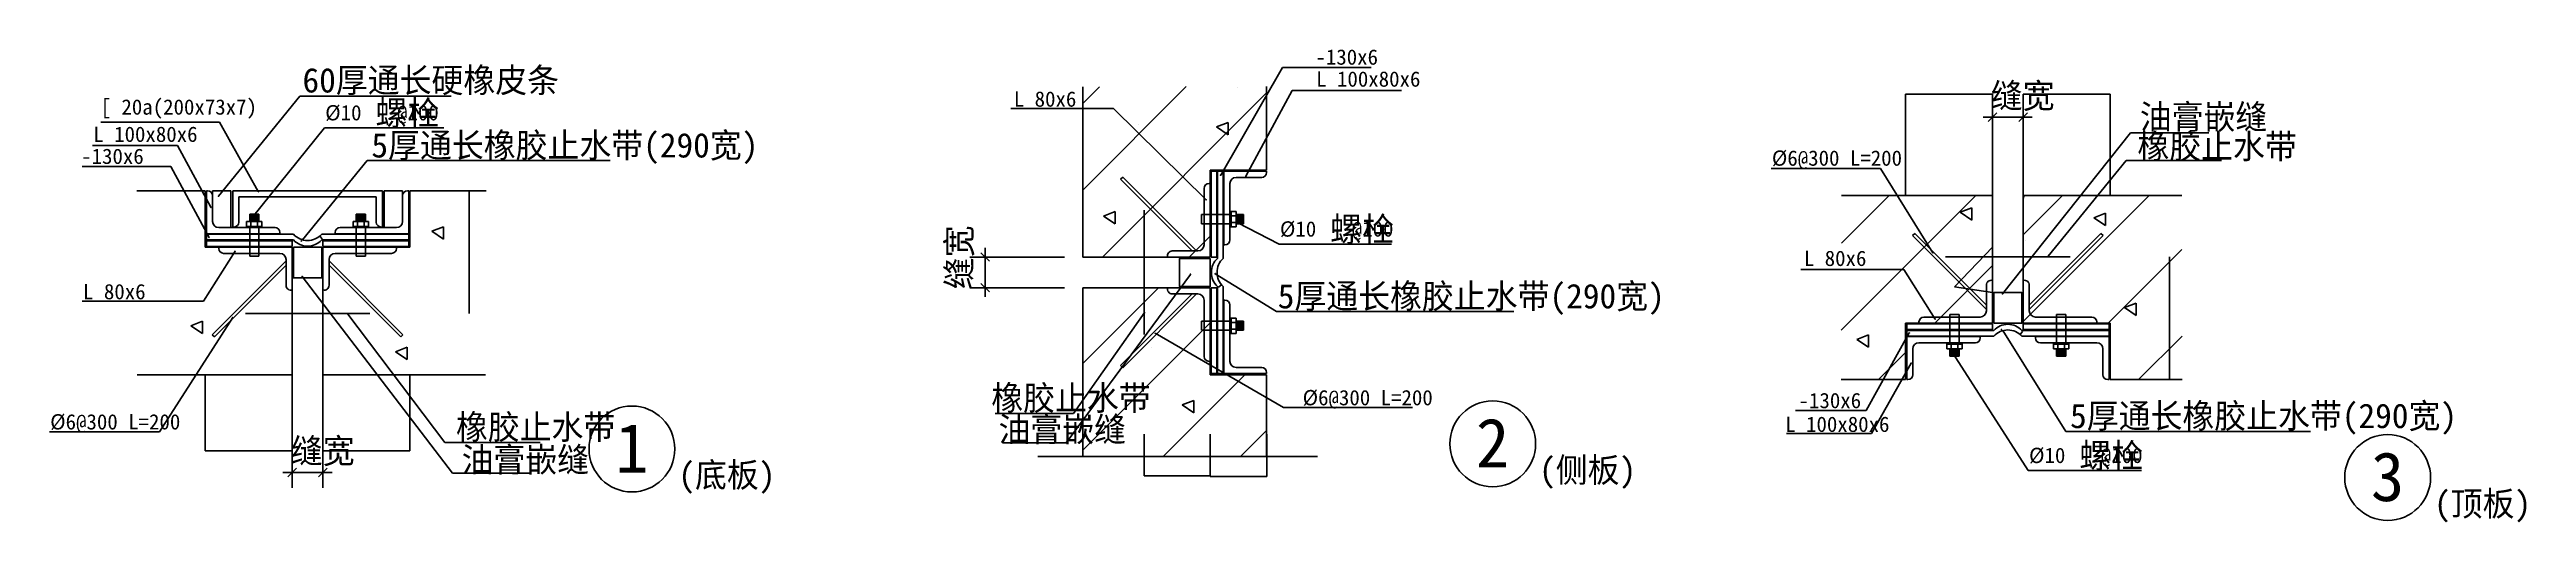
# Model space of a CAD drawing. Header units: metres. Extents: x 159983 to 200385, y -170435 to -162722.
import ezdxf

# ---------------------------------------------------------------- set-up
doc = ezdxf.new("R2010")
doc.units = ezdxf.units.M
for name, color, linetype in [('PUB_DIM', 3, 'Continuous'), ('TEXT', 7, 'Continuous'), ('TUKUANG', 253, 'Continuous'), ('WALL', 255, 'Continuous'), ('WINDOW', 2, 'Continuous')]:
    doc.layers.add(name, color=color, linetype=linetype)
doc.dimstyles.get("Standard").update_dxf_attribs({"dimtxt": 2.5, "dimasz": 2.5, "dimexe": 1.25, "dimexo": 0.625, "dimtad": 1, "dimcen": 2.5, "dimazin": 3, "dimtfac": 1, "dimtmove": 0, "dimatfit": 3})

# ---------------------------------------------------------------- blocks, each defined once
blk = doc.blocks.new('_DIMX')
blk.add_line((-150, 0), (150, 0))
blk.add_lwpolyline([(-70, -70), (70, 70)])
blk = doc.blocks.new('*D1')
for p, q in [((192174.28, -165104.38), (192174.28, -163448.44)), ((192174.53, -163448.44), (192882.78, -163448.44)), ((192885.78, -163448.44), (193594.03, -163448.44)), ((193594.28, -165104.38), (193594.28, -163448.44))]:
    blk.add_line(p, q)
at = {"layer": 'Defpoints'}
for p in [(192174.28, -163448.44), (192174.28, -165104.38), (193594.28, -165104.38)]:
    blk.add_point(p, dxfattribs=at)
at = {"layer": 'PUB_DIM', "insert": (192884.28, -163448.44), "char_height": 1, "attachment_point": 5}
blk.add_mtext('140', dxfattribs=at)
blk = doc.blocks.new('*D2')
for p, q in [((176835.7, -164685.79), (176835.7, -165395.79)), ((176835.45, -165395.79), (176835.2, -165395.79)), ((176835.7, -166105.79), (176835.7, -165395.79)), ((176835.7, -165395.79), (176835.7, -165395.79)), ((176835.95, -165395.79), (176836.2, -165395.79))]:
    blk.add_line(p, q)
at = {"layer": 'Defpoints'}
for p in [(176835.7, -164685.79), (176835.7, -165395.79), (176835.7, -166105.79)]:
    blk.add_point(p, dxfattribs=at)
at = {"layer": 'PUB_DIM', "insert": (176835.7, -165394.665), "char_height": 1, "attachment_point": 5}
blk.add_mtext('140', dxfattribs=at)
blk = doc.blocks.new('*D3')
for p, q in [((166829.27, -165022.26), (166829.27, -165484.11)), ((166829.02, -165484.11), (166828.77, -165484.11)), ((166829.27, -165945.96), (166829.27, -165484.11)), ((166829.27, -165484.11), (166829.27, -165484.11)), ((166829.52, -165484.11), (166829.77, -165484.11))]:
    blk.add_line(p, q)
at = {"layer": 'Defpoints'}
for p in [(166829.27, -165022.26), (166829.27, -165484.11), (166829.27, -165945.96)]:
    blk.add_point(p, dxfattribs=at)
at = {"layer": 'PUB_DIM', "insert": (166829.27, -165482.985), "char_height": 1, "attachment_point": 5}
blk.add_mtext('90', dxfattribs=at)
blk = doc.blocks.new('*D4')
for p, q in [((177835.7, -168994.7), (177835.7, -169674.39)), ((178915.7, -168994.7), (178915.7, -169674.39)), ((178374.2, -169674.39), (177835.45, -169674.39)), ((178915.95, -169674.39), (178377.2, -169674.39))]:
    blk.add_line(p, q)
at = {"layer": 'Defpoints'}
for p in [(177835.7, -168994.7), (178915.7, -168994.7), (178915.7, -169674.39)]:
    blk.add_point(p, dxfattribs=at)
at = {"layer": 'PUB_DIM', "insert": (178375.7, -169674.39), "char_height": 1, "attachment_point": 5}
blk.add_mtext('110', dxfattribs=at)
blk = doc.blocks.new('*D5')
for p, q in [((162520.35, -168025.96), (162520.35, -169268.02)), ((163940.35, -168025.96), (163940.35, -169268.02)), ((162520.6, -169268.02), (163228.85, -169268.02)), ((163231.85, -169268.02), (163940.1, -169268.02))]:
    blk.add_line(p, q)
at = {"layer": 'Defpoints'}
for p in [(162520.35, -168025.96), (163940.35, -168025.96), (162520.35, -169268.02)]:
    blk.add_point(p, dxfattribs=at)
at = {"layer": 'PUB_DIM', "insert": (163230.35, -169268.02), "char_height": 1, "attachment_point": 5}
blk.add_mtext('140', dxfattribs=at)
blk = doc.blocks.new('*D6')
for p, q in [((164440.35, -168025.96), (164440.35, -169268.02)), ((165860.35, -168025.96), (165860.35, -169268.02)), ((164440.6, -169268.02), (165148.85, -169268.02)), ((165151.85, -169268.02), (165860.1, -169268.02))]:
    blk.add_line(p, q)
at = {"layer": 'Defpoints'}
for p in [(164440.35, -168025.96), (165860.35, -168025.96), (164440.35, -169268.02)]:
    blk.add_point(p, dxfattribs=at)
at = {"layer": 'PUB_DIM', "insert": (165150.35, -169268.02), "char_height": 1, "attachment_point": 5}
blk.add_mtext('140', dxfattribs=at)
blk = doc.blocks.new('*D7')
for p, q in [((166829.27, -165945.96), (166829.27, -166485.96)), ((166829.02, -166485.96), (166828.77, -166485.96)), ((166829.27, -167025.96), (166829.27, -166485.96)), ((166829.27, -166485.96), (166829.27, -166485.96)), ((166829.52, -166485.96), (166829.77, -166485.96))]:
    blk.add_line(p, q)
at = {"layer": 'Defpoints'}
for p in [(166829.27, -165945.96), (166829.27, -166485.96), (166829.27, -167025.96)]:
    blk.add_point(p, dxfattribs=at)
at = {"layer": 'PUB_DIM', "insert": (166829.27, -166484.835), "char_height": 1, "attachment_point": 5}
blk.add_mtext('110', dxfattribs=at)
blk = doc.blocks.new('*D8')
for p, q in [((176835.7, -166605.79), (176835.7, -167315.79)), ((176835.45, -167315.79), (176835.2, -167315.79)), ((176835.7, -168025.79), (176835.7, -167315.79)), ((176835.7, -167315.79), (176835.7, -167315.79)), ((176835.95, -167315.79), (176836.2, -167315.79))]:
    blk.add_line(p, q)
at = {"layer": 'Defpoints'}
for p in [(176835.7, -166605.79), (176835.7, -167315.79), (176835.7, -168025.79)]:
    blk.add_point(p, dxfattribs=at)
at = {"layer": 'PUB_DIM', "insert": (176835.7, -167314.665), "char_height": 1, "attachment_point": 5}
blk.add_mtext('140', dxfattribs=at)
blk = doc.blocks.new('*D9')
for p, q in [((178915.7, -168994.7), (178915.7, -169685.77)), ((179839.4, -168994.7), (179839.4, -169685.77)), ((179376.55, -169685.77), (178915.45, -169685.77)), ((179839.65, -169685.77), (179378.55, -169685.77))]:
    blk.add_line(p, q)
at = {"layer": 'Defpoints'}
for p in [(178915.7, -168994.7), (179839.4, -168994.7), (179839.4, -169685.77)]:
    blk.add_point(p, dxfattribs=at)
at = {"layer": 'PUB_DIM', "insert": (179377.55, -169685.77), "char_height": 1, "attachment_point": 5}
blk.add_mtext('90', dxfattribs=at)
blk = doc.blocks.new('*D10')
for p, q in [((190254.28, -165104.38), (190254.28, -163448.44)), ((190254.53, -163448.44), (190962.78, -163448.44)), ((190965.78, -163448.44), (191674.03, -163448.44)), ((191674.28, -165104.38), (191674.28, -163448.44))]:
    blk.add_line(p, q)
at = {"layer": 'Defpoints'}
for p in [(190254.28, -163448.44), (190254.28, -165104.38), (191674.28, -165104.38)]:
    blk.add_point(p, dxfattribs=at)
at = {"layer": 'PUB_DIM', "insert": (190964.28, -163448.44), "char_height": 1, "attachment_point": 5}
blk.add_mtext('140', dxfattribs=at)
blk = doc.blocks.new('*D11')
for p, q in [((194563.19, -166104.38), (194563.19, -166647.26)), ((194562.94, -166647.26), (194562.69, -166647.26)), ((194563.19, -167184.38), (194563.19, -166647.26)), ((194563.19, -166647.26), (194563.19, -166647.26)), ((194563.44, -166647.26), (194563.69, -166647.26))]:
    blk.add_line(p, q)
at = {"layer": 'Defpoints'}
for p in [(194563.19, -166104.38), (194563.19, -166647.26), (194563.19, -167184.38)]:
    blk.add_point(p, dxfattribs=at)
at = {"layer": 'PUB_DIM', "insert": (194563.19, -166646.135), "char_height": 1, "attachment_point": 5}
blk.add_mtext('110', dxfattribs=at)
blk = doc.blocks.new('*D12')
for p, q in [((194563.19, -167184.38), (194563.19, -167695.09)), ((194562.94, -167695.09), (194562.69, -167695.09)), ((194563.19, -168108.08), (194563.19, -167695.09)), ((194563.19, -167695.09), (194563.19, -167695.09)), ((194563.44, -167695.09), (194563.69, -167695.09))]:
    blk.add_line(p, q)
at = {"layer": 'Defpoints'}
for p in [(194563.19, -167184.38), (194563.19, -167695.09), (194563.19, -168108.08)]:
    blk.add_point(p, dxfattribs=at)
at = {"layer": 'PUB_DIM', "insert": (194563.19, -167693.965), "char_height": 1, "attachment_point": 5}
blk.add_mtext('90', dxfattribs=at)

msp = doc.modelspace()

# ---------------------------------------------------------------- linework, layer by layer
for p, q in [((176835.7, -165015.32), (178525, -163326.01)), ((176835.7, -163601.11), (177108.11, -163328.7)), ((177158.2, -166107.03), (179835.7, -163429.53)), ((179363.89, -163335.67), (179363.89, -163335.67)), ((191674.28, -164804.38), (191674.28, -163575.38)), ((192174.28, -164804.38), (192174.28, -163575.38)), ((177744.42, -163942.02), (177744.42, -163942.02)), ((179017.63, -163982.46), (179207.28, -163909.66)), ((179017.63, -163982.46), (179207.28, -164110.38)), ((179207.28, -163909.66), (179207.28, -164110.38)), ((191675.28, -163825.38), (192173.28, -163825.38)), ((189207.41, -167298.19), (191401.22, -165104.38)), ((189210.09, -165881.29), (189987.01, -165104.38)), ((192175.52, -167158.51), (194229.65, -165104.38)), ((192175.52, -165744.29), (192815.43, -165104.38)), ((192175.52, -165111.33), (192186.06, -165107.29)), ((192175.52, -165148.95), (192188.16, -165111.28)), ((166218.41, -165685.84), (166408.06, -165613.04)), ((166408.06, -165613.04), (166408.06, -165813.76)), ((177172.99, -165437.78), (177362.64, -165364.98)), ((177173, -165437.78), (177362.64, -165565.7)), ((177362.65, -165364.98), (177362.64, -165565.7)), ((191145.93, -165376.07), (191335.58, -165303.27)), ((191145.93, -165376.07), (191335.58, -165503.99)), ((191335.58, -165303.27), (191335.58, -165503.99)), ((193327.22, -165463.77), (193516.87, -165390.97)), ((193327.22, -165463.77), (193516.87, -165591.69)), ((193516.87, -165390.98), (193516.87, -165591.69)), ((166218.41, -165685.84), (166408.06, -165813.76)), ((178572.41, -166107.03), (178915.7, -165763.75)), ((191057.03, -166590.64), (191675.52, -165946.05)), ((192208.14, -165834.65), (192208.14, -165834.65)), ((193563.86, -167184.38), (194764.86, -165983.38)), ((176535.7, -166105.79), (174993.38, -166105.79)), ((175243.38, -166106.79), (175243.38, -166604.79)), ((190735.43, -167184.38), (191675.52, -166244.29)), ((191145.77, -166389.43), (191145.77, -166389.43)), ((176535.7, -166605.79), (174993.38, -166605.79)), ((176835.7, -167843.75), (178072.41, -166607.03)), ((191057.03, -166590.64), (191675.52, -166686.56)), ((193828.19, -166929.91), (194017.84, -166857.11)), ((194017.84, -166857.11), (194017.84, -167057.83)), ((162286.28, -167227.06), (162475.93, -167154.26)), ((162286.28, -167227.06), (162475.93, -167354.97)), ((162475.93, -167154.26), (162475.93, -167354.97)), ((176835.7, -169257.96), (178915.7, -167177.96)), ((193828.19, -166929.91), (194017.84, -167057.83)), ((165625.49, -167650.52), (165815.14, -167577.72)), ((165625.49, -167650.52), (165815.14, -167778.44)), ((165815.14, -167577.72), (165815.14, -167778.44)), ((177949.51, -167579.1), (177949.51, -167579.1)), ((189464.12, -167450.11), (189653.77, -167377.31)), ((189464.12, -167450.11), (189653.77, -167578.03)), ((189653.77, -167377.31), (189653.77, -167578.03)), ((189815.43, -168104.38), (190255.52, -167664.29)), ((194058.07, -168104.38), (194768.54, -167393.91)), ((178147.38, -169360.49), (179480.84, -168027.03)), ((163940.35, -168325.96), (163940.35, -169868.28)), ((164440.35, -168325.96), (164440.35, -169868.28)), ((178459.38, -168518.22), (178649.04, -168445.42)), ((178649.04, -168445.42), (178649.04, -168646.14)), ((178459.39, -168518.22), (178649.04, -168646.14)), ((179409.51, -169360.49), (179835.7, -168934.3)), ((163941.35, -169618.28), (164439.35, -169618.28))]:
    msp.add_line(p, q)
at = {"layer": 'TEXT'}
for p, q in [((179087.5, -164770.95), (180095, -163012.93)), ((180095, -163012.93), (181541.9, -163012.93)), ((162738.1, -165115.3), (164065.73, -163480.55)), ((164065.73, -163480.55), (166533.11, -163480.55)), ((179498.17, -164787.16), (180254.23, -163387.59)), ((180254.23, -163387.59), (182037.62, -163387.59)), ((162755.98, -163907.41), (160821.6, -163907.41)), ((163386.36, -165035.94), (162755.98, -163907.41)), ((163292.93, -165454.14), (164465.41, -164000.78)), ((164465.41, -164000.78), (166415.71, -164000.78)), ((177339.53, -163682.02), (175662.94, -163682.02)), ((178850.32, -165173.86), (177339.53, -163682.02)), ((162070.32, -164288.09), (160683.84, -164288.09)), ((162615.03, -165292.88), (162070.32, -164288.09)), ((191839.88, -166706.15), (193927.18, -164080.86)), ((193927.18, -164080.86), (195204.74, -164080.86)), ((161963.26, -164631.65), (160516.55, -164631.65)), ((162584.17, -165786.84), (161963.26, -164631.65)), ((164107.65, -165824.23), (165161.41, -164528.92)), ((165161.41, -164528.92), (169127.68, -164528.92)), ((189849.16, -164662.25), (188064.75, -164662.25)), ((190703.85, -166037.84), (189849.16, -164662.25)), ((192583.09, -166090.69), (193857.43, -164529.05)), ((193857.43, -164529.05), (195410.42, -164529.05)), ((179352.39, -165542.36), (180037.99, -165896.65)), ((163008.42, -166011.34), (162492.67, -166823.08)), ((180037.99, -165896.65), (181870.01, -165896.65)), ((164105.96, -166424.2), (166553.41, -169630.28)), ((178594.35, -166389.26), (176565.21, -169135.47)), ((178996.07, -166377.59), (179995.51, -166991.51)), ((190226.6, -166307.26), (188550.01, -166307.26)), ((190742.35, -167119), (190226.6, -166307.26)), ((162492.67, -166823.08), (160512.45, -166823.08)), ((162969.92, -167092.51), (161776.93, -168956.42)), ((164849.16, -167039.66), (166430.71, -169131.43)), ((177851.15, -167004.72), (176685.35, -168657.7)), ((179995.51, -166991.51), (183867.31, -166991.51)), ((178014.79, -167349.09), (180110.19, -168562.15)), ((190318.1, -167343.5), (189612.8, -168610.3)), ((191841.58, -167306.12), (192868.98, -168952.97)), ((190348.95, -167837.46), (189700.23, -168981.64)), ((191026.86, -167676.2), (192257.15, -169589.56)), ((176685.35, -168657.7), (175406.56, -168657.7)), ((180110.19, -168562.15), (182212.58, -168562.15)), ((189612.8, -168610.3), (188463.29, -168610.3)), ((161776.93, -168956.42), (159982.71, -168956.42)), ((166430.71, -169131.43), (167984.56, -169131.43)), ((176565.21, -169135.47), (175529.39, -169135.47)), ((189700.23, -168981.64), (188314.5, -168981.64)), ((192868.98, -168952.97), (196864.86, -168952.97)), ((166553.41, -169630.28), (167845.15, -169630.28)), ((192257.15, -169589.56), (194102.89, -169589.56))]:
    msp.add_line(p, q, dxfattribs=at)
for points in [[(183522.91, -169852.31, 1), (183522.91, -168452.31, 1), (183522.91, -169852.31)], [(169482.62, -169936.48, 1), (169482.62, -168536.48, 1), (169482.62, -169936.48)], [(198121.11, -170401.43, 1), (198121.11, -169001.43, 1), (198121.11, -170401.43)]]:
    msp.add_lwpolyline(points, format="xyb", close=True, dxfattribs=at)
at = {"layer": 'WALL'}
for p, q in [((176835.7, -166107.03), (176835.7, -163329.21)), ((179835.7, -163323.53), (179835.7, -164687.03)), ((178915.7, -164687.03), (178915.7, -166107.03)), ((179835.7, -164687.03), (178915.7, -164687.03)), ((161404.7, -165025.96), (162521.59, -165025.96)), ((162521.59, -165025.96), (162521.59, -165945.96)), ((165861.59, -165025.96), (165861.59, -165945.96)), ((167104.36, -165025.96), (165861.59, -165025.96)), ((191675.52, -165104.38), (189211.56, -165104.38)), ((191675.52, -167184.38), (191675.52, -165104.38)), ((192175.52, -165104.38), (194762.57, -165104.38)), ((192175.52, -167184.38), (192175.52, -165104.38)), ((162521.59, -165945.96), (163941.59, -165945.96)), ((163941.59, -165945.96), (163941.59, -168025.96)), ((165861.59, -165945.96), (164441.59, -165945.96)), ((164441.59, -165945.96), (164441.59, -168025.96)), ((178915.7, -166107.03), (176835.7, -166107.03)), ((178915.7, -166607.03), (176835.7, -166607.03)), ((176835.7, -166607.03), (176835.7, -169342.16)), ((178915.7, -168027.03), (178915.7, -166607.03)), ((190255.52, -167184.38), (191675.52, -167184.38)), ((190255.52, -168104.38), (190255.52, -167184.38)), ((193595.52, -167184.38), (192175.52, -167184.38)), ((193595.52, -168104.38), (193595.52, -167184.38)), ((163941.59, -168025.96), (161410.38, -168025.96)), ((164441.59, -168025.96), (167096.53, -168025.96)), ((179835.7, -168027.03), (178915.7, -168027.03)), ((179835.7, -169349.98), (179835.7, -168027.03)), ((189205.88, -168104.38), (190255.52, -168104.38)), ((194770.4, -168104.38), (193595.52, -168104.38))]:
    msp.add_line(p, q, dxfattribs=at)
at = {"layer": 'WINDOW'}
for p, q in [((177452.74, -164838.39), (177488.1, -164803.03)), ((177452.74, -164838.39), (178621.39, -166007.03)), ((177488.1, -164803.03), (178692.1, -166007.03)), ((178928.94, -164707.03), (178928.94, -166107.03)), ((179020.85, -164707.03), (179020.85, -166107.03)), ((179034.34, -164707.03), (179034.34, -166127.03)), ((179126.25, -164707.03), (179126.25, -166127.03)), ((179135.7, -165907.03), (179135.7, -164707.03)), ((179835.7, -164707.03), (179135.7, -164707.03)), ((179755.7, -164807.03), (179335.7, -164807.03)), ((179835.7, -164727.03), (179835.7, -164707.03)), ((162541.59, -165025.96), (162541.59, -165725.96)), ((162561.59, -165025.96), (162541.59, -165025.96)), ((162641.59, -165416.83), (162641.59, -165025.96)), ((162641.59, -165025.96), (162941.59, -165025.96)), ((162641.59, -165105.96), (162641.59, -165525.96)), ((162941.59, -165625.96), (162941.59, -165025.96)), ((162971.59, -165615.96), (162971.59, -165025.96)), ((162971.59, -165025.96), (164191.59, -165025.96)), ((163071.59, -165125.96), (164191.59, -165125.96)), ((163071.59, -165535.96), (163071.59, -165125.96)), ((165411.59, -165025.96), (164191.59, -165025.96)), ((165311.59, -165125.96), (164191.59, -165125.96)), ((165311.59, -165535.96), (165311.59, -165125.96)), ((165411.59, -165615.96), (165411.59, -165025.96)), ((165441.59, -165625.96), (165441.59, -165025.96)), ((165741.59, -165025.96), (165441.59, -165025.96)), ((165741.59, -165416.83), (165741.59, -165025.96)), ((165741.59, -165105.96), (165741.59, -165525.96)), ((165821.59, -165025.96), (165841.59, -165025.96)), ((165841.59, -165025.96), (165841.59, -165725.96)), ((178815.7, -164987.03), (178815.7, -165907.03)), ((178895.7, -164907.03), (178915.7, -164907.03)), ((178915.7, -164907.03), (178915.7, -166107.03)), ((179235.7, -165827.03), (179235.7, -164907.03)), ((163661.59, -165625.96), (162741.59, -165625.96)), ((162991.59, -165615.96), (162971.59, -165615.96)), ((163197.57, -165525.96), (163197.57, -165625.96)), ((163447.57, -165525.96), (163197.57, -165525.96)), ((163447.57, -165605.96), (163197.57, -165605.96)), ((163397.57, -165405.96), (163247.57, -165417.32)), ((163397.57, -165405.96), (163247.57, -165405.96)), ((163247.57, -165405.96), (163247.57, -165525.96)), ((163397.57, -165421), (163247.57, -165432.37)), ((163397.57, -165436.05), (163247.57, -165447.41)), ((163397.57, -165451.09), (163247.57, -165462.45)), ((163397.57, -165466.13), (163247.57, -165477.5)), ((163397.57, -165481.18), (163247.57, -165492.54)), ((163397.57, -165496.22), (163247.57, -165507.58)), ((163397.57, -165511.26), (163247.57, -165522.63)), ((163247.57, -165625.96), (163247.57, -166089.22)), ((163267.57, -165525.96), (163267.57, -165605.96)), ((163377.57, -165525.96), (163377.57, -165605.96)), ((163397.57, -165405.96), (163397.57, -165525.96)), ((163397.57, -165625.96), (163397.57, -166089.22)), ((163447.57, -165525.96), (163447.57, -165625.96)), ((164721.59, -165625.96), (165641.59, -165625.96)), ((164935.62, -165525.96), (165185.62, -165525.96)), ((164935.62, -165525.96), (164935.62, -165625.96)), ((164935.62, -165605.96), (165185.62, -165605.96)), ((164985.62, -165405.96), (165135.62, -165405.96)), ((164985.62, -165405.96), (164985.62, -165525.96)), ((164985.62, -165405.96), (165135.62, -165417.32)), ((164985.62, -165421), (165135.62, -165432.37)), ((164985.62, -165436.05), (165135.62, -165447.41)), ((164985.62, -165451.09), (165135.62, -165462.45)), ((164985.62, -165466.13), (165135.62, -165477.5)), ((164985.62, -165481.18), (165135.62, -165492.54)), ((164985.62, -165496.22), (165135.62, -165507.58)), ((164985.62, -165511.26), (165135.62, -165522.63)), ((164985.62, -165625.96), (164985.62, -166089.22)), ((165005.62, -165525.96), (165005.62, -165605.96)), ((165115.62, -165525.96), (165115.62, -165605.96)), ((165135.62, -165405.96), (165135.62, -165525.96)), ((165135.62, -165625.96), (165135.62, -166089.22)), ((165185.62, -165525.96), (165185.62, -165625.96)), ((165391.59, -165615.96), (165411.59, -165615.96)), ((178772.43, -165563.01), (178772.43, -165413.01)), ((179235.7, -165413.01), (178772.43, -165413.01)), ((179235.7, -165563.01), (178772.43, -165563.01)), ((179335.7, -165363.01), (179235.7, -165363.01)), ((179335.7, -165613.01), (179235.7, -165613.01)), ((179255.7, -165613.01), (179255.7, -165363.01)), ((179335.7, -165433.01), (179255.7, -165433.01)), ((179335.7, -165543.01), (179255.7, -165543.01)), ((179335.7, -165613.01), (179335.7, -165363.01)), ((179455.7, -165413.01), (179335.7, -165413.01)), ((179455.7, -165563.01), (179335.7, -165563.01)), ((179350.39, -165563.01), (179339.03, -165413.01)), ((179365.44, -165563.01), (179354.07, -165413.01)), ((179380.48, -165563.01), (179369.12, -165413.01)), ((179395.52, -165563.01), (179384.16, -165413.01)), ((179410.57, -165563.01), (179399.2, -165413.01)), ((179425.61, -165563.01), (179414.25, -165413.01)), ((179440.65, -165563.01), (179429.29, -165413.01)), ((179455.7, -165563.01), (179444.33, -165413.01)), ((179455.7, -165563.01), (179455.7, -165413.01)), ((163741.59, -165725.96), (162541.59, -165725.96)), ((162541.59, -165735.4), (163961.59, -165735.4)), ((162541.59, -165827.32), (163961.59, -165827.32)), ((162541.59, -165840.8), (163941.59, -165840.8)), ((162541.59, -165932.72), (163941.59, -165932.72)), ((162741.59, -165945.96), (163941.59, -165945.96)), ((162741.59, -165965.96), (162741.59, -165945.96)), ((162821.59, -166045.96), (163741.59, -166045.96)), ((163741.59, -165705.96), (163741.59, -165725.96)), ((163941.59, -165932.72), (163941.59, -165840.8)), ((163941.59, -166645.96), (163941.59, -165945.96)), ((164430.35, -165810.97), (164391.31, -165763.61)), ((164421.59, -165735.4), (165343.48, -165735.4)), ((164421.59, -165827.32), (165343.48, -165827.32)), ((165841.59, -165840.8), (164441.59, -165840.8)), ((164441.59, -165932.72), (164441.59, -165840.8)), ((165841.59, -165932.72), (164441.59, -165932.72)), ((165641.59, -165945.96), (164441.59, -165945.96)), ((164441.59, -166645.96), (164441.59, -165945.96)), ((164641.59, -165705.96), (164641.59, -165725.96)), ((164641.59, -165725.96), (165841.59, -165725.96)), ((165561.59, -166045.96), (164641.59, -166045.96)), ((165641.59, -165965.96), (165641.59, -165945.96)), ((178295.7, -166007.03), (178715.7, -166007.03)), ((179155.7, -165907.03), (179135.7, -165907.03)), ((190406.88, -165721.43), (190371.52, -165756.78)), ((190371.52, -165756.78), (191575.52, -166960.78)), ((190406.88, -165721.43), (191575.52, -166890.07)), ((193444.16, -165721.43), (192275.52, -166890.07)), ((193479.52, -165756.78), (192275.52, -166960.78)), ((193444.16, -165721.43), (193479.52, -165756.78)), ((162637.59, -167373.56), (163841.59, -166169.56)), ((162672.95, -167408.91), (163841.59, -166240.27)), ((163397.57, -166089.22), (163247.57, -166089.22)), ((163841.59, -166565.96), (163841.59, -166145.96)), ((164541.59, -166565.96), (164541.59, -166145.96)), ((165745.59, -167373.56), (164541.59, -166169.56)), ((165710.24, -167408.91), (164541.59, -166240.27)), ((165135.62, -166089.22), (164985.62, -166089.22)), ((178215.7, -166107.03), (178915.7, -166107.03)), ((178928.94, -166107.03), (179020.85, -166107.03)), ((177452.74, -167875.67), (178621.39, -166707.03)), ((177488.1, -167911.03), (178692.1, -166707.03)), ((178215.7, -166607.03), (178915.7, -166607.03)), ((178295.7, -166707.03), (178715.7, -166707.03)), ((178815.7, -167727.03), (178815.7, -166807.03)), ((178915.7, -167807.03), (178915.7, -166607.03)), ((178928.94, -166607.03), (179020.85, -166607.03)), ((178928.94, -168007.03), (178928.94, -166607.03)), ((179020.85, -168007.03), (179020.85, -166607.03)), ((179034.34, -166587.03), (179034.34, -167508.92)), ((179050.69, -166595.78), (179098.05, -166556.74)), ((179126.25, -166587.03), (179126.25, -167508.92)), ((179155.7, -166807.03), (179135.7, -166807.03)), ((179135.7, -166807.03), (179135.7, -168007.03)), ((191575.52, -166564.38), (191575.52, -166984.38)), ((191675.52, -166484.38), (191675.52, -167184.38)), ((192175.52, -166484.38), (192175.52, -167184.38)), ((192275.52, -166564.38), (192275.52, -166984.38)), ((179235.7, -167151.05), (178772.43, -167151.05)), ((178772.43, -167301.05), (178772.43, -167151.05)), ((179235.7, -166887.03), (179235.7, -167807.03)), ((179335.7, -167101.05), (179235.7, -167101.05)), ((179255.7, -167101.05), (179255.7, -167351.05)), ((179335.7, -167171.05), (179255.7, -167171.05)), ((179335.7, -167101.05), (179335.7, -167351.05)), ((179455.7, -167151.05), (179335.7, -167151.05)), ((179350.39, -167151.05), (179339.03, -167301.05)), ((179365.44, -167151.05), (179354.07, -167301.05)), ((179380.48, -167151.05), (179369.12, -167301.05)), ((179395.52, -167151.05), (179384.16, -167301.05)), ((179410.57, -167151.05), (179399.2, -167301.05)), ((179425.61, -167151.05), (179414.25, -167301.05)), ((179440.65, -167151.05), (179429.29, -167301.05)), ((179455.7, -167151.05), (179444.33, -167301.05)), ((179455.7, -167151.05), (179455.7, -167301.05)), ((190275.52, -167197.63), (191675.52, -167197.63)), ((190475.52, -167164.38), (190475.52, -167184.38)), ((190475.52, -167184.38), (191675.52, -167184.38)), ((190555.52, -167084.38), (191475.52, -167084.38)), ((190981.5, -167504.38), (190981.5, -167041.12)), ((191131.5, -167041.12), (190981.5, -167041.12)), ((191131.5, -167504.38), (191131.5, -167041.12)), ((191675.52, -167197.63), (191675.52, -167289.54)), ((193375.52, -167184.38), (192175.52, -167184.38)), ((193575.52, -167197.63), (192175.52, -167197.63)), ((192175.52, -167197.63), (192175.52, -167289.54)), ((193295.52, -167084.38), (192375.52, -167084.38)), ((192869.54, -167041.12), (192719.54, -167041.12)), ((192719.54, -167504.38), (192719.54, -167041.12)), ((192869.54, -167504.38), (192869.54, -167041.12)), ((193375.52, -167164.38), (193375.52, -167184.38)), ((162672.95, -167408.91), (162637.59, -167373.56)), ((165710.24, -167408.91), (165745.59, -167373.56)), ((179235.7, -167301.05), (178772.43, -167301.05)), ((179335.7, -167351.05), (179235.7, -167351.05)), ((179335.7, -167281.05), (179255.7, -167281.05)), ((179455.7, -167301.05), (179335.7, -167301.05)), ((190275.52, -167289.54), (191675.52, -167289.54)), ((190275.52, -167303.02), (191695.52, -167303.02)), ((190275.52, -167394.94), (191695.52, -167394.94)), ((190275.52, -168104.38), (190275.52, -167404.38)), ((191475.52, -167404.38), (190275.52, -167404.38)), ((190375.52, -168024.38), (190375.52, -167604.38)), ((191395.52, -167504.38), (190475.52, -167504.38)), ((190931.5, -167604.38), (190931.5, -167504.38)), ((191181.5, -167524.38), (190931.5, -167524.38)), ((191181.5, -167604.38), (190931.5, -167604.38)), ((190981.5, -167724.38), (190981.5, -167604.38)), ((191131.5, -167619.08), (190981.5, -167607.72)), ((191131.5, -167634.12), (190981.5, -167622.76)), ((191131.5, -167649.17), (190981.5, -167637.8)), ((191131.5, -167664.21), (190981.5, -167652.85)), ((191131.5, -167679.25), (190981.5, -167667.89)), ((191001.5, -167604.38), (191001.5, -167524.38)), ((191111.5, -167604.38), (191111.5, -167524.38)), ((191131.5, -167724.38), (191131.5, -167604.38)), ((191181.5, -167604.38), (191181.5, -167504.38)), ((191475.52, -167424.38), (191475.52, -167404.38)), ((192164.27, -167319.38), (192125.23, -167366.73)), ((192155.52, -167303.02), (193077.41, -167303.02)), ((192155.52, -167394.94), (193077.41, -167394.94)), ((193575.52, -167289.54), (192175.52, -167289.54)), ((192375.52, -167404.38), (193575.52, -167404.38)), ((192375.52, -167424.38), (192375.52, -167404.38)), ((192455.52, -167504.38), (193375.52, -167504.38)), ((192669.54, -167604.38), (192669.54, -167504.38)), ((192669.54, -167524.38), (192919.54, -167524.38)), ((192669.54, -167604.38), (192919.54, -167604.38)), ((192719.54, -167724.38), (192719.54, -167604.38)), ((192719.54, -167619.08), (192869.54, -167607.72)), ((192719.54, -167634.12), (192869.54, -167622.76)), ((192719.54, -167649.17), (192869.54, -167637.8)), ((192719.54, -167664.21), (192869.54, -167652.85)), ((192719.54, -167679.25), (192869.54, -167667.89)), ((192739.54, -167604.38), (192739.54, -167524.38)), ((192849.54, -167604.38), (192849.54, -167524.38)), ((192869.54, -167724.38), (192869.54, -167604.38)), ((192919.54, -167604.38), (192919.54, -167504.38)), ((193475.52, -168024.38), (193475.52, -167604.38)), ((193575.52, -168104.38), (193575.52, -167404.38)), ((177452.74, -167875.67), (177488.1, -167911.03)), ((178895.7, -167807.03), (178915.7, -167807.03)), ((179835.7, -168007.03), (179135.7, -168007.03)), ((179755.7, -167907.03), (179335.7, -167907.03)), ((179835.7, -167987.03), (179835.7, -168007.03)), ((191131.5, -167694.29), (190981.5, -167682.93)), ((191131.5, -167709.34), (190981.5, -167697.97)), ((191131.5, -167724.38), (190981.5, -167713.02)), ((191131.5, -167724.38), (190981.5, -167724.38)), ((192719.54, -167694.29), (192869.54, -167682.93)), ((192719.54, -167709.34), (192869.54, -167697.97)), ((192719.54, -167724.38), (192869.54, -167713.02)), ((192719.54, -167724.38), (192869.54, -167724.38)), ((190295.52, -168104.38), (190275.52, -168104.38)), ((193555.52, -168104.38), (193575.52, -168104.38)), ((180663.57, -169360.49), (176100.53, -169360.49))]:
    msp.add_line(p, q, dxfattribs=at)
for points in [[(178928.94, -166107.03), (178928.94, -164707.03)], [(178928.94, -164707.03), (179020.85, -164707.03), (179020.85, -166107.03)], [(179034.34, -166127.03), (179034.34, -164707.03)], [(179034.34, -164707.03), (179126.25, -164707.03), (179126.25, -166127.03)], [(177835.7, -165342.45), (177835.7, -165511.15), (177835.7, -165660.61), (177835.7, -165680.61), (177835.7, -165927.73), (177835.7, -165947.73), (177835.7, -166201.21), (177835.7, -166221.21), (177835.7, -166357.03)], [(162541.59, -165827.32), (162541.59, -165735.4), (163961.59, -165735.4)], [(163961.59, -165827.32), (162541.59, -165827.32)], [(162541.59, -165932.72), (162541.59, -165840.8), (163941.59, -165840.8)], [(163941.59, -165932.72), (162541.59, -165932.72)], [(165841.59, -165827.32), (165841.59, -165735.4), (164421.59, -165735.4)], [(164421.59, -165827.32), (165841.59, -165827.32)], [(165841.59, -165932.72), (165841.59, -165840.8), (164441.59, -165840.8)], [(164441.59, -165932.72), (165841.59, -165932.72)], [(177835.7, -167371.61), (177835.7, -167202.91), (177835.7, -167053.45), (177835.7, -167033.45), (177835.7, -166786.33), (177835.7, -166766.33), (177835.7, -166512.85), (177835.7, -166492.85), (177835.7, -166357.03)], [(190910.94, -166104.38), (191079.64, -166104.38), (191229.1, -166104.38), (191249.1, -166104.38), (191496.22, -166104.38), (191516.22, -166104.38), (191769.7, -166104.38), (191789.7, -166104.38), (191925.52, -166104.38)], [(192940.1, -166104.38), (192771.4, -166104.38), (192621.94, -166104.38), (192601.94, -166104.38), (192354.82, -166104.38), (192334.82, -166104.38), (192081.34, -166104.38), (192061.34, -166104.38), (191925.52, -166104.38)], [(178928.94, -168007.03), (179020.85, -168007.03), (179020.85, -166607.03)], [(178928.94, -166607.03), (178928.94, -168007.03)], [(179034.34, -166587.03), (179034.34, -168007.03)], [(179034.34, -168007.03), (179126.25, -168007.03), (179126.25, -166587.03)], [(163177.01, -167025.96), (163345.71, -167025.96), (163495.17, -167025.96), (163515.17, -167025.96), (163762.29, -167025.96), (163782.29, -167025.96), (164035.77, -167025.96), (164055.77, -167025.96), (164191.59, -167025.96)], [(165206.17, -167025.96), (165037.47, -167025.96), (164888.01, -167025.96), (164868.01, -167025.96), (164620.89, -167025.96), (164600.89, -167025.96), (164347.41, -167025.96), (164327.41, -167025.96), (164191.59, -167025.96)], [(190275.52, -167197.63), (190275.52, -167289.54), (191675.52, -167289.54)], [(191675.52, -167197.63), (190275.52, -167197.63)], [(192175.52, -167197.63), (193575.52, -167197.63)], [(193575.52, -167197.63), (193575.52, -167289.54), (192175.52, -167289.54)], [(190275.52, -167303.02), (190275.52, -167394.94), (191695.52, -167394.94)], [(191695.52, -167303.02), (190275.52, -167303.02)], [(193575.52, -167303.02), (193575.52, -167394.94), (192155.52, -167394.94)], [(192155.52, -167303.02), (193575.52, -167303.02)]]:
    msp.add_lwpolyline(points, dxfattribs=at)
for points in [[(179084.48, -164768.89, 1), (179084.48, -164773.89, 1)], [(179496.64, -164787.43, 1), (179496.64, -164792.43, 1)], [(162735.6, -165115.3, 1), (162740.6, -165115.3, 1)], [(163386.58, -165039.59, 1), (163391.58, -165039.59, 1)], [(178848.54, -165169.79, 1), (178848.54, -165174.79, 1)], [(162611.43, -165295.22, 1), (162616.43, -165295.22, 1)], [(163290.43, -165454.14, 1), (163295.43, -165454.14, 1)], [(179353.2, -165544.07, 1), (179353.2, -165549.07, 1)], [(162581.67, -165786.84, 1), (162586.67, -165786.84, 1)], [(163004.35, -166013.11, 1), (163009.35, -166013.11, 1)], [(164085.8, -165843.57, 1), (164090.8, -165843.57, 1)], [(190701.35, -166037.84, -1), (190706.35, -166037.84, -1)], [(164102.23, -166422.67, 1), (164107.23, -166422.67, 1)], [(178595.09, -166382.96, 1), (178595.09, -166387.96, 1)], [(178996.85, -166376.19, 1), (178996.85, -166381.19, 1)], [(191836.15, -166707.68, -1), (191841.15, -166707.68, -1)], [(162967.42, -167092.51, 1), (162972.42, -167092.51, 1)], [(190738.28, -167117.23, -1), (190743.28, -167117.23, -1)], [(178017, -167347.74, 1), (178017, -167352.74, 1)], [(190315.6, -167343.5, -1), (190320.6, -167343.5, -1)], [(191819.73, -167286.77, -1), (191824.73, -167286.77, -1)], [(190345.36, -167835.12, -1), (190350.36, -167835.12, -1)], [(191024.36, -167676.2, -1), (191029.36, -167676.2, -1)]]:
    msp.add_lwpolyline(points, format="xyb", close=True, dxfattribs=at)
for points in [[(163961.59, -165945.96), (163961.59, -166445.96), (164421.59, -166445.96), (164421.59, -165945.96)], [(178915.7, -166127.03), (178415.7, -166127.03), (178415.7, -166587.03), (178915.7, -166587.03)], [(191695.52, -167184.38), (191695.52, -166684.38), (192155.52, -166684.38), (192155.52, -167184.38)]]:
    msp.add_lwpolyline(points, close=True, dxfattribs=at)
for centre, radius, start, end in [((179335.7, -164907.03), 100, 90, 180), ((179755.7, -164727.03), 80, 270, 0), ((162561.59, -165105.96), 80, 0, 90), ((165821.59, -165105.96), 80, 90, 180), ((178895.7, -164987.03), 80, 90, 180), ((162741.59, -165525.96), 100, 180, 270), ((162991.59, -165535.96), 80, 270, 360), ((163661.59, -165705.96), 80, 0, 90), ((164721.59, -165705.96), 80, 90, 180), ((165391.59, -165535.96), 80, 180, 270), ((165641.59, -165525.96), 100, 270, 0), ((162821.59, -165965.96), 80, 180, 270), ((163741.59, -166145.96), 100, 0, 90), ((164191.59, -165521.7), 313.96, 222.9, 317.1), ((164191.59, -165613.61), 313.96, 222.9, 317.1), ((164641.59, -166145.96), 100, 90, 180), ((165561.59, -165965.96), 80, 270, 0), ((178295.7, -166087.03), 80, 90, 194.48), ((178715.7, -165907.03), 100, 270, 0), ((179155.7, -165827.03), 80, 270, 0), ((179248.05, -166357.03), 313.96, 132.9, 227.1), ((179339.96, -166357.03), 313.96, 132.9, 227.1), ((163921.59, -166565.96), 80, 180, 284.48), ((164461.59, -166565.96), 80, 255.52, 0), ((178295.7, -166627.03), 80, 165.52, 270), ((178715.7, -166807.03), 100, 0, 90), ((179155.7, -166887.03), 80, 0, 90), ((191655.52, -166564.38), 80, 75.52, 180), ((192195.52, -166564.38), 80, 0, 104.48), ((190555.52, -167164.38), 80, 90, 180), ((191475.52, -166984.38), 100, 270, 0), ((191925.52, -167516.73), 313.96, 42.9, 137.1), ((192375.52, -166984.38), 100, 180, 270), ((193295.52, -167164.38), 80, 0, 90), ((190475.52, -167604.38), 100, 90, 180), ((191395.52, -167424.38), 80, 270, 0), ((191925.52, -167608.65), 313.96, 42.9, 137.1), ((192455.52, -167424.38), 80, 180, 270), ((193375.52, -167604.38), 100, 0, 90), ((178895.7, -167727.03), 80, 180, 270), ((179335.7, -167807.03), 100, 180, 270), ((179755.7, -167987.03), 80, 0, 90), ((190295.52, -168024.38), 80, 270, 0), ((193555.52, -168024.38), 80, 180, 270)]:
    msp.add_arc(centre, radius, start, end, dxfattribs=at)

# ---------------------------------------------------------------- block references
for p, rotation in [((191674.28, -163825.38), 180), ((175243.38, -166105.79), 90), ((175243.38, -166605.79), 270), ((163940.35, -169618.28), 180)]:
    msp.add_blockref('_DIMX', p, dxfattribs=dict(rotation=rotation))
for p in [(192174.28, -163825.38), (164440.35, -169618.28)]:
    msp.add_blockref('_DIMX', p)

# ---------------------------------------------------------------- texts
at = {"layer": 'TEXT'}
for s, height, p in [('-130x6', 250, (180631.72, -162968.64)), ('60厚通长硬橡皮条', 400, (164108.64, -163422.23)), ('L 100x80x6', 250, (180642.96, -163327.34)), ('[ 20a(200x73x7)', 250, (160815.09, -163783.25)), ('%%c10', 250, (164479.03, -163877.04)), ('  螺栓', 400, (164754.44, -163954.24)), ('L 80x6', 250, (175710.93, -163653.86)), ('油膏嵌缝', 400, (194077.95, -164018.83)), ('L 100x80x6', 250, (160696.55, -164227.85)), ('5厚通长橡胶止水带(290宽)', 400, (165232.54, -164482.38)), ('@100', 250, (165650.79, -163877.04)), ('-130x6', 250, (160498.95, -164587.36)), ('%%C6@300 L=200', 250, (188076.28, -164616.68)), ('橡胶止水带', 400, (194038.25, -164500.62)), ('%%c10', 250, (180051.62, -165772.91)), ('  螺栓', 400, (180327.03, -165850.11)), ('@100', 250, (181223.38, -165772.91)), ('L 80x6', 250, (188598, -166251.63)), ('L 80x6', 250, (160529.5, -166794.92)), ('5厚通长橡胶止水带(290宽)', 400, (180016.02, -166942.88)), ('橡胶止水带', 400, (175343.45, -168603.56)), ('%%C6@300 L=200', 250, (180422.19, -168523.92)), ('-130x6', 250, (188512.13, -168570.8)), ('5厚通长橡胶止水带(290宽)', 400, (192940.12, -168895.68)), ('%%C6@300 L=200', 250, (159992.7, -168918.19)), ('橡胶止水带', 400, (166611.53, -169077.29)), ('1', 800, (169209.21, -169621.38)), ('油膏嵌缝', 400, (175461.7, -169114.92)), ('2', 800, (183249.51, -169537.22)), ('L 100x80x6', 250, (188293.75, -168958.1)), ('油膏嵌缝', 400, (166704.18, -169609.74)), ('%%c10', 250, (192270.78, -169465.82)), ('  螺栓', 400, (192546.19, -169543.02)), ('@100', 250, (193442.53, -169465.82)), ('(底板)', 400, (170238.87, -169859.09)), ('(侧板)', 400, (184279.18, -169778.92)), ('3', 800, (197847.71, -170086.33)), ('(顶板)', 400, (198877.38, -170328.04))]:
    msp.add_text(s, height=height, dxfattribs=at).set_placement(p)
at = {"layer": 'TUKUANG'}
for p in [(191647.76, -163673.96), (163919.38, -169466.49)]:
    msp.add_text('缝宽', height=400, dxfattribs=at).set_placement(p)
msp.add_text('缝宽', height=400, rotation=90, dxfattribs=at).set_placement((175018.27, -166630.69))

# ---------------------------------------------------------------- dimensions: what is measured, and where the dimension line sits
at = {"layer": 'PUB_DIM'}
for base, p1, p2, text, picture, middle in [((190254.28, -163448.44), (190254.28, -165104.38), (191674.28, -165104.38), '140', '*D10', (190964.28, -163448.44)), ((192174.28, -163448.44), (192174.28, -165104.38), (193594.28, -165104.38), '140', '*D1', (192884.28, -163448.44)), ((176835.7, -165395.79), (176835.7, -164685.79), (176835.7, -166105.79), '140', '*D2', (176835.7, -165394.665)), ((166829.27, -165484.11), (166829.27, -165022.26), (166829.27, -165945.96), '90', '*D3', (166829.27, -165482.985)), ((166829.27, -166485.96), (166829.27, -165945.96), (166829.27, -167025.96), '110', '*D7', (166829.27, -166484.835)), ((194563.19, -166647.26), (194563.19, -167184.38), (194563.19, -166104.38), '110', '*D11', (194563.19, -166646.135)), ((176835.7, -167315.79), (176835.7, -166605.79), (176835.7, -168025.79), '140', '*D8', (176835.7, -167314.665)), ((194563.19, -167695.09), (194563.19, -168108.08), (194563.19, -167184.38), '90', '*D12', (194563.19, -167693.965)), ((162520.35, -169268.02), (162520.35, -168025.96), (163940.35, -168025.96), '140', '*D5', (163230.35, -169268.02)), ((164440.35, -169268.02), (164440.35, -168025.96), (165860.35, -168025.96), '140', '*D6', (165150.35, -169268.02)), ((178915.7, -169674.39), (178915.7, -168994.7), (177835.7, -168994.7), '110', '*D4', (178375.7, -169674.39)), ((179839.4, -169685.77), (179839.4, -168994.7), (178915.7, -168994.7), '90', '*D9', (179377.55, -169685.77))]:
    dim = msp.add_linear_dim(base=base, p1=p1, p2=p2, text=text, dimstyle='Standard', dxfattribs=at)
    dim.commit()
    dim.dimension.update_dxf_attribs({"geometry": picture, "text_midpoint": middle})

doc.saveas('drawing.dxf')
